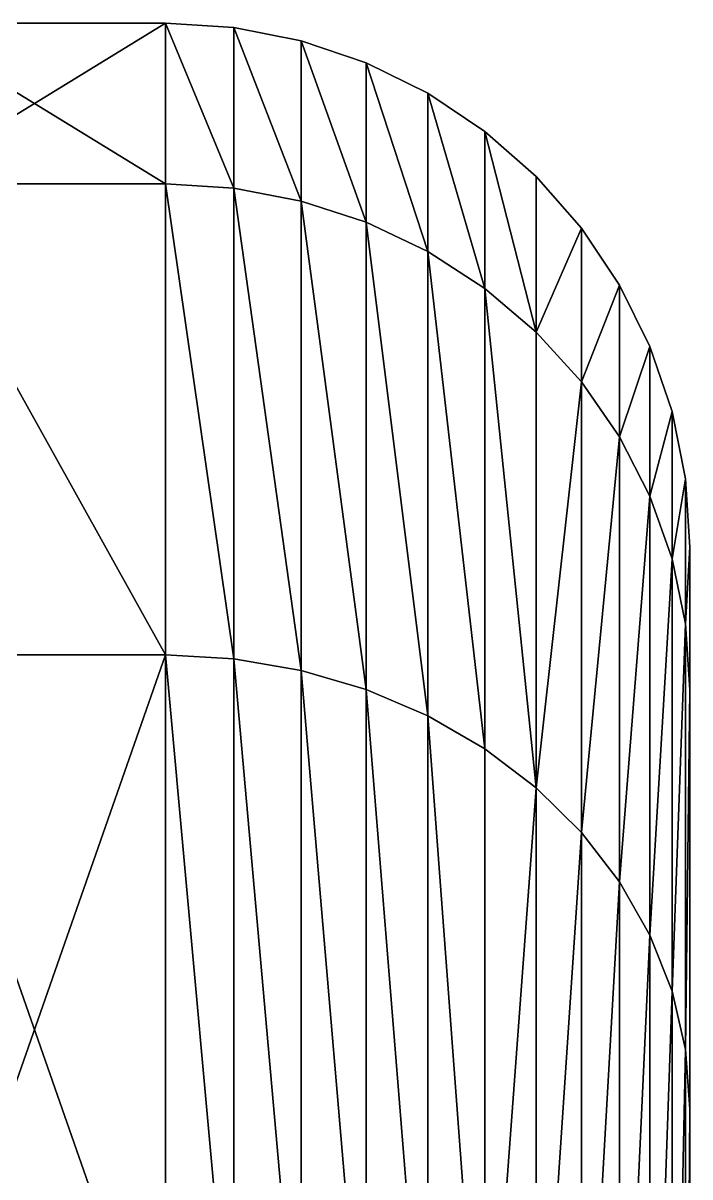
# Model space of a CAD drawing. Header units: millimetres. Extents: x 779 to 931, y 271 to 417.
# Drawn here: x 872.602 to 873.873, y 367.267 to 369.469 of the extents above; entities that cross this region are included whole.
import ezdxf

# ---------------------------------------------------------------- set-up
doc = ezdxf.new("R2010")
doc.units = ezdxf.units.MM

msp = doc.modelspace()

# ---------------------------------------------------------------- linework, layer by layer
at = {"extrusion": (1, -1.22465e-16, -1.83697e-16)}
for p, q in [((872.3732, 369.4694, 13.8467), (872.8732, 369.4694, 13.8467)), ((873.0037, 369.4608, 13.8467), (872.8732, 369.4694, 13.8467)), ((872.8732, 369.4694, 13.8467), (872.8732, 369.1627, 16.176)), ((872.8732, 369.1627, 11.5173), (872.8732, 369.4694, 13.8467)), ((873.0037, 369.1544, 11.5195), (873.0037, 369.4608, 13.8467)), ((873.132, 369.4353, 13.8467), (873.0037, 369.4608, 13.8467)), ((873.0037, 369.4608, 13.8467), (873.0037, 369.1544, 16.1738)), ((873.132, 369.1298, 11.5261), (873.132, 369.4353, 13.8467)), ((873.2558, 369.3932, 13.8467), (873.132, 369.4353, 13.8467)), ((873.132, 369.4353, 13.8467), (873.132, 369.1298, 16.1672)), ((873.2558, 369.3932, 13.8467), (873.2558, 369.0892, 16.1563)), ((873.2558, 369.0892, 11.537), (873.2558, 369.3932, 13.8467)), ((873.3732, 369.3354, 13.8467), (873.2558, 369.3932, 13.8467)), ((873.3732, 369.3354, 13.8467), (873.3732, 369.0333, 16.1414)), ((873.3732, 369.0333, 11.552), (873.3732, 369.3354, 13.8467)), ((873.4819, 369.2627, 13.8467), (873.3732, 369.3354, 13.8467)), ((873.5803, 369.1765, 13.8467), (873.4819, 369.2627, 13.8467)), ((873.4819, 369.2627, 13.8467), (873.4819, 368.9631, 16.1226)), ((873.4819, 368.9631, 11.5708), (873.4819, 369.2627, 13.8467)), ((872.3732, 369.1627, 11.5173), (872.8732, 369.1627, 11.5173)), ((872.3732, 369.1627, 16.176), (872.8732, 369.1627, 16.176)), ((873.0037, 369.1544, 11.5195), (872.8732, 369.1627, 11.5173)), ((873.0037, 369.1544, 16.1738), (872.8732, 369.1627, 16.176)), ((872.8732, 369.1627, 16.176), (872.8732, 368.2636, 18.3467)), ((872.8732, 368.2636, 9.3467), (872.8732, 369.1627, 11.5173)), ((873.5803, 368.8798, 11.5931), (873.5803, 369.1765, 13.8467)), ((873.6665, 369.0781, 13.8467), (873.5803, 369.1765, 13.8467)), ((873.5803, 369.1765, 13.8467), (873.5803, 368.8798, 16.1002)), ((873.132, 369.1298, 11.5261), (873.0037, 369.1544, 11.5195)), ((873.132, 369.1298, 16.1672), (873.0037, 369.1544, 16.1738)), ((873.0037, 368.2562, 9.3509), (873.0037, 369.1544, 11.5195)), ((873.0037, 369.1544, 16.1738), (873.0037, 368.2562, 18.3424)), ((873.132, 368.2341, 9.3637), (873.132, 369.1298, 11.5261)), ((873.2558, 369.0892, 16.1563), (873.132, 369.1298, 16.1672)), ((873.2558, 369.0892, 11.537), (873.132, 369.1298, 11.5261)), ((873.132, 369.1298, 16.1672), (873.132, 368.2341, 18.3296)), ((873.3732, 369.0333, 16.1414), (873.2558, 369.0892, 16.1563)), ((873.2558, 369.0892, 16.1563), (873.2558, 368.1977, 18.3086)), ((873.2558, 368.1977, 9.3847), (873.2558, 369.0892, 11.537)), ((873.3732, 369.0333, 11.552), (873.2558, 369.0892, 11.537)), ((873.6665, 368.7848, 11.6186), (873.6665, 369.0781, 13.8467)), ((873.7392, 368.9694, 13.8467), (873.6665, 369.0781, 13.8467)), ((873.6665, 369.0781, 13.8467), (873.6665, 368.7848, 16.0748)), ((873.4819, 368.9631, 16.1226), (873.3732, 369.0333, 16.1414)), ((873.3732, 369.0333, 16.1414), (873.3732, 368.1476, 18.2797)), ((873.3732, 368.1476, 9.4137), (873.3732, 369.0333, 11.552)), ((873.4819, 368.9631, 11.5708), (873.3732, 369.0333, 11.552)), ((873.5803, 368.8798, 16.1002), (873.4819, 368.9631, 16.1226)), ((873.4819, 368.9631, 16.1226), (873.4819, 368.0846, 18.2433)), ((873.4819, 368.0846, 9.45), (873.4819, 368.9631, 11.5708)), ((873.5803, 368.8798, 11.5931), (873.4819, 368.9631, 11.5708)), ((873.7392, 368.6797, 11.6467), (873.7392, 368.9694, 13.8467)), ((873.797, 368.852, 13.8467), (873.7392, 368.9694, 13.8467)), ((873.7392, 368.9694, 13.8467), (873.7392, 368.6797, 16.0466)), ((873.6665, 368.7848, 11.6186), (873.5803, 368.8798, 11.5931)), ((873.6665, 368.7848, 16.0748), (873.5803, 368.8798, 16.1002)), ((873.5803, 368.8798, 16.1002), (873.5803, 368.0099, 18.2002)), ((873.5803, 368.0099, 9.4931), (873.5803, 368.8798, 11.5931)), ((873.797, 368.5664, 11.6771), (873.797, 368.852, 13.8467)), ((873.797, 368.852, 13.8467), (873.797, 368.5664, 16.0163)), ((873.8391, 368.7282, 13.8467), (873.797, 368.852, 13.8467)), ((873.6665, 367.9248, 9.5423), (873.6665, 368.7848, 11.6186)), ((873.7392, 368.6797, 11.6467), (873.6665, 368.7848, 11.6186)), ((873.7392, 368.6797, 16.0466), (873.6665, 368.7848, 16.0748)), ((873.6665, 368.7848, 16.0748), (873.6665, 367.9248, 18.151)), ((873.8391, 368.7282, 13.8467), (873.8391, 368.4468, 15.9842)), ((873.8391, 368.4468, 11.7091), (873.8391, 368.7282, 13.8467)), ((873.8646, 368.5999, 13.8467), (873.8391, 368.7282, 13.8467)), ((873.7392, 368.6797, 16.0466), (873.7392, 367.8306, 18.0967)), ((873.7392, 367.8306, 9.5967), (873.7392, 368.6797, 11.6467)), ((873.797, 368.5664, 11.6771), (873.7392, 368.6797, 11.6467)), ((873.797, 368.5664, 16.0163), (873.7392, 368.6797, 16.0466)), ((873.8646, 368.5999, 13.8467), (873.8646, 368.3228, 15.951)), ((873.8732, 368.4694, 13.8467), (873.8646, 368.5999, 13.8467)), ((873.8646, 368.3228, 11.7423), (873.8646, 368.5999, 13.8467)), ((873.797, 368.5664, 16.0163), (873.797, 367.729, 18.038)), ((873.8391, 368.4468, 15.9842), (873.797, 368.5664, 16.0163)), ((873.8391, 368.4468, 11.7091), (873.797, 368.5664, 11.6771)), ((873.797, 367.729, 9.6553), (873.797, 368.5664, 11.6771)), ((873.8732, 368.4694, 13.8467), (873.8732, 368.1968, 15.9172)), ((873.8732, 368.1968, 11.7761), (873.8732, 368.4694, 13.8467)), ((873.8391, 368.4468, 15.9842), (873.8391, 367.6217, 17.9761)), ((873.8646, 368.3228, 15.951), (873.8391, 368.4468, 15.9842)), ((873.8391, 367.6217, 9.7173), (873.8391, 368.4468, 11.7091)), ((873.8646, 368.3228, 11.7423), (873.8391, 368.4468, 11.7091)), ((873.8732, 368.1968, 15.9172), (873.8646, 368.3228, 15.951)), ((873.8646, 367.5106, 9.7814), (873.8646, 368.3228, 11.7423)), ((873.8646, 368.3228, 15.951), (873.8646, 367.5106, 17.9119)), ((873.8732, 368.1968, 11.7761), (873.8646, 368.3228, 11.7423)), ((872.3732, 368.2636, 18.3467), (872.8732, 368.2636, 18.3467)), ((872.3732, 368.2636, 9.3467), (872.8732, 368.2636, 9.3467)), ((873.0037, 368.2562, 9.3509), (872.8732, 368.2636, 9.3467)), ((873.0037, 368.2562, 18.3424), (872.8732, 368.2636, 18.3467)), ((872.8732, 366.8333, 7.4827), (872.8732, 368.2636, 9.3467)), ((872.8732, 368.2636, 18.3467), (872.8732, 366.8333, 20.2106)), ((873.0037, 366.8273, 7.4888), (873.0037, 368.2562, 9.3509)), ((873.132, 368.2341, 9.3637), (873.0037, 368.2562, 9.3509)), ((873.0037, 368.2562, 18.3424), (873.0037, 366.8273, 20.2046)), ((873.132, 368.2341, 18.3296), (873.0037, 368.2562, 18.3424)), ((873.2558, 368.1977, 18.3086), (873.132, 368.2341, 18.3296)), ((873.132, 366.8092, 7.5068), (873.132, 368.2341, 9.3637)), ((873.2558, 368.1977, 9.3847), (873.132, 368.2341, 9.3637)), ((873.132, 368.2341, 18.3296), (873.132, 366.8092, 20.1865)), ((873.3732, 368.1476, 9.4137), (873.2558, 368.1977, 9.3847)), ((873.3732, 368.1476, 18.2797), (873.2558, 368.1977, 18.3086)), ((873.2558, 366.7795, 7.5365), (873.2558, 368.1977, 9.3847)), ((873.2558, 368.1977, 18.3086), (873.2558, 366.7795, 20.1568)), ((873.8732, 368.1968, 15.9172), (873.8732, 367.3976, 17.8467)), ((873.8732, 367.3976, 9.8467), (873.8732, 368.1968, 11.7761)), ((873.3732, 366.7386, 7.5774), (873.3732, 368.1476, 9.4137)), ((873.3732, 368.1476, 18.2797), (873.3732, 366.7386, 20.1159)), ((873.4819, 368.0846, 18.2433), (873.3732, 368.1476, 18.2797)), ((873.4819, 368.0846, 9.45), (873.3732, 368.1476, 9.4137)), ((873.4819, 368.0846, 18.2433), (873.4819, 366.6872, 20.0645)), ((873.5803, 368.0099, 9.4931), (873.4819, 368.0846, 9.45)), ((873.5803, 368.0099, 18.2002), (873.4819, 368.0846, 18.2433)), ((873.4819, 366.6872, 7.6288), (873.4819, 368.0846, 9.45)), ((873.5803, 368.0099, 18.2002), (873.5803, 366.6262, 20.0035)), ((873.5803, 366.6262, 7.6898), (873.5803, 368.0099, 9.4931)), ((873.6665, 367.9248, 9.5423), (873.5803, 368.0099, 9.4931)), ((873.6665, 367.9248, 18.151), (873.5803, 368.0099, 18.2002)), ((873.7392, 367.8306, 18.0967), (873.6665, 367.9248, 18.151)), ((873.6665, 367.9248, 18.151), (873.6665, 366.5567, 19.934)), ((873.6665, 366.5567, 7.7594), (873.6665, 367.9248, 9.5423)), ((873.7392, 367.8306, 9.5967), (873.6665, 367.9248, 9.5423)), ((873.797, 367.729, 9.6553), (873.7392, 367.8306, 9.5967)), ((873.797, 367.729, 18.038), (873.7392, 367.8306, 18.0967)), ((873.7392, 367.8306, 18.0967), (873.7392, 366.4798, 19.8571)), ((873.7392, 366.4798, 7.8363), (873.7392, 367.8306, 9.5967)), ((873.797, 366.3968, 7.9192), (873.797, 367.729, 9.6553)), ((873.8391, 367.6217, 17.9761), (873.797, 367.729, 18.038)), ((873.8391, 367.6217, 9.7173), (873.797, 367.729, 9.6553)), ((873.797, 367.729, 18.038), (873.797, 366.3968, 19.7741)), ((873.8391, 366.3092, 8.0068), (873.8391, 367.6217, 9.7173)), ((873.8391, 367.6217, 17.9761), (873.8391, 366.3092, 19.6865)), ((873.8646, 367.5106, 9.7814), (873.8391, 367.6217, 9.7173)), ((873.8646, 367.5106, 17.9119), (873.8391, 367.6217, 17.9761)), ((873.8646, 366.2185, 8.0975), (873.8646, 367.5106, 9.7814)), ((873.8646, 367.5106, 17.9119), (873.8646, 366.2185, 19.5958)), ((873.8732, 367.3976, 9.8467), (873.8646, 367.5106, 9.7814)), ((873.8732, 367.3976, 17.8467), (873.8646, 367.5106, 17.9119)), ((873.8732, 367.4607, 13.8467), (873.8732, 367.2225, 15.6562)), ((873.8732, 367.2225, 12.0372), (873.8732, 367.4607, 13.8467)), ((873.8732, 367.3976, 17.8467), (873.8732, 366.1262, 19.5035)), ((873.8732, 366.1262, 8.1898), (873.8732, 367.3976, 9.8467))]:
    msp.add_line(p, q, dxfattribs=at)

# ---------------------------------------------------------------- meshes
at = {"color": 160, "true_color": 0x3232ff}
mesh = msp.add_polyface(dxfattribs=at)
corners = [(872.8732, 369.1627, 11.5173), (872.3732, 369.4694, 13.8467), (872.8732, 369.4694, 13.8467), (872.3732, 369.1627, 11.5173)]
mesh.append_faces([[corners[k] for k in face] for face in [(0, 1, 2), (1, 0, 3)]], dxfattribs={"vtx0": -1, "color": 160})
mesh = msp.add_polyface(dxfattribs=at)
corners = [(872.8732, 369.4694, 13.8467), (872.3732, 369.1627, 16.176), (872.8732, 369.1627, 16.176), (872.3732, 369.4694, 13.8467)]
mesh.append_faces([[corners[k] for k in face] for face in [(0, 1, 2), (1, 0, 3)]], dxfattribs={"vtx0": -1, "color": 160})
mesh = msp.add_polyface(dxfattribs=at)
corners = [(873.0037, 369.1544, 11.5195), (872.8732, 369.4694, 13.8467), (873.0037, 369.4608, 13.8467), (872.8732, 369.1627, 11.5173)]
mesh.append_faces([[corners[k] for k in face] for face in [(0, 1, 2), (1, 0, 3)]], dxfattribs={"vtx0": -1, "color": 160})
mesh = msp.add_polyface(dxfattribs=at)
corners = [(873.0037, 369.1544, 16.1738), (872.8732, 369.4694, 13.8467), (872.8732, 369.1627, 16.176), (873.0037, 369.4608, 13.8467)]
mesh.append_faces([[corners[k] for k in face] for face in [(0, 1, 2), (1, 0, 3)]], dxfattribs={"vtx0": -1, "color": 160})
mesh = msp.add_polyface(dxfattribs=at)
corners = [(873.132, 369.1298, 11.5261), (873.0037, 369.4608, 13.8467), (873.132, 369.4353, 13.8467), (873.0037, 369.1544, 11.5195)]
mesh.append_faces([[corners[k] for k in face] for face in [(0, 1, 2), (1, 0, 3)]], dxfattribs={"vtx0": -1, "color": 160})
mesh = msp.add_polyface(dxfattribs=at)
corners = [(873.132, 369.1298, 16.1672), (873.0037, 369.4608, 13.8467), (873.0037, 369.1544, 16.1738), (873.132, 369.4353, 13.8467)]
mesh.append_faces([[corners[k] for k in face] for face in [(0, 1, 2), (1, 0, 3)]], dxfattribs={"vtx0": -1, "color": 160})
mesh = msp.add_polyface(dxfattribs=at)
corners = [(873.2558, 369.0892, 16.1563), (873.132, 369.4353, 13.8467), (873.132, 369.1298, 16.1672), (873.2558, 369.3932, 13.8467)]
mesh.append_faces([[corners[k] for k in face] for face in [(0, 1, 2), (1, 0, 3)]], dxfattribs={"vtx0": -1, "color": 160})
mesh = msp.add_polyface(dxfattribs=at)
corners = [(873.2558, 369.0892, 11.537), (873.132, 369.4353, 13.8467), (873.2558, 369.3932, 13.8467), (873.132, 369.1298, 11.5261)]
mesh.append_faces([[corners[k] for k in face] for face in [(0, 1, 2), (1, 0, 3)]], dxfattribs={"vtx0": -1, "color": 160})
mesh = msp.add_polyface(dxfattribs=at)
corners = [(873.3732, 369.0333, 16.1414), (873.2558, 369.3932, 13.8467), (873.2558, 369.0892, 16.1563), (873.3732, 369.3354, 13.8467)]
mesh.append_faces([[corners[k] for k in face] for face in [(0, 1, 2), (1, 0, 3)]], dxfattribs={"vtx0": -1, "color": 160})
mesh = msp.add_polyface(dxfattribs=at)
corners = [(873.3732, 369.0333, 11.552), (873.2558, 369.3932, 13.8467), (873.3732, 369.3354, 13.8467), (873.2558, 369.0892, 11.537)]
mesh.append_faces([[corners[k] for k in face] for face in [(0, 1, 2), (1, 0, 3)]], dxfattribs={"vtx0": -1, "color": 160})
mesh = msp.add_polyface(dxfattribs=at)
corners = [(873.4819, 368.9631, 11.5708), (873.3732, 369.3354, 13.8467), (873.4819, 369.2627, 13.8467), (873.3732, 369.0333, 11.552)]
mesh.append_faces([[corners[k] for k in face] for face in [(0, 1, 2), (1, 0, 3)]], dxfattribs={"vtx0": -1, "color": 160})
mesh = msp.add_polyface(dxfattribs=at)
corners = [(873.4819, 368.9631, 16.1226), (873.3732, 369.3354, 13.8467), (873.3732, 369.0333, 16.1414), (873.4819, 369.2627, 13.8467)]
mesh.append_faces([[corners[k] for k in face] for face in [(0, 1, 2), (1, 0, 3)]], dxfattribs={"vtx0": -1, "color": 160})
mesh = msp.add_polyface(dxfattribs=at)
corners = [(873.5803, 368.8798, 11.5931), (873.4819, 369.2627, 13.8467), (873.5803, 369.1765, 13.8467), (873.4819, 368.9631, 11.5708)]
mesh.append_faces([[corners[k] for k in face] for face in [(0, 1, 2), (1, 0, 3)]], dxfattribs={"vtx0": -1, "color": 160})
mesh = msp.add_polyface(dxfattribs=at)
corners = [(873.5803, 368.8798, 16.1002), (873.4819, 369.2627, 13.8467), (873.4819, 368.9631, 16.1226), (873.5803, 369.1765, 13.8467)]
mesh.append_faces([[corners[k] for k in face] for face in [(0, 1, 2), (1, 0, 3)]], dxfattribs={"vtx0": -1, "color": 160})
mesh = msp.add_polyface(dxfattribs=at)
corners = [(872.8732, 368.2636, 18.3467), (872.3732, 369.1627, 16.176), (872.3732, 368.2636, 18.3467), (872.8732, 369.1627, 16.176)]
mesh.append_faces([[corners[k] for k in face] for face in [(0, 1, 2), (1, 0, 3)]], dxfattribs={"vtx0": -1, "color": 160})
mesh = msp.add_polyface(dxfattribs=at)
corners = [(872.8732, 368.2636, 9.3467), (872.3732, 369.1627, 11.5173), (872.8732, 369.1627, 11.5173), (872.3732, 368.2636, 9.3467)]
mesh.append_faces([[corners[k] for k in face] for face in [(0, 1, 2), (1, 0, 3)]], dxfattribs={"vtx0": -1, "color": 160})
mesh = msp.add_polyface(dxfattribs=at)
corners = [(873.0037, 368.2562, 9.3509), (872.8732, 369.1627, 11.5173), (873.0037, 369.1544, 11.5195), (872.8732, 368.2636, 9.3467)]
mesh.append_faces([[corners[k] for k in face] for face in [(0, 1, 2), (1, 0, 3)]], dxfattribs={"vtx0": -1, "color": 160})
mesh = msp.add_polyface(dxfattribs=at)
corners = [(873.0037, 368.2562, 18.3424), (872.8732, 369.1627, 16.176), (872.8732, 368.2636, 18.3467), (873.0037, 369.1544, 16.1738)]
mesh.append_faces([[corners[k] for k in face] for face in [(0, 1, 2), (1, 0, 3)]], dxfattribs={"vtx0": -1, "color": 160})
mesh = msp.add_polyface(dxfattribs=at)
corners = [(873.6665, 369.0781, 13.8467), (873.5803, 368.8798, 11.5931), (873.5803, 369.1765, 13.8467), (873.6665, 368.7848, 11.6186)]
mesh.append_faces([[corners[k] for k in face] for face in [(0, 1, 2), (1, 0, 3)]], dxfattribs={"vtx0": -1, "color": 160})
mesh = msp.add_polyface(dxfattribs=at)
corners = [(873.5803, 368.8798, 16.1002), (873.6665, 369.0781, 13.8467), (873.5803, 369.1765, 13.8467), (873.6665, 368.7848, 16.0748)]
mesh.append_faces([[corners[k] for k in face] for face in [(0, 1, 2), (1, 0, 3)]], dxfattribs={"vtx0": -1, "color": 160})
mesh = msp.add_polyface(dxfattribs=at)
corners = [(873.132, 368.2341, 9.3637), (873.0037, 369.1544, 11.5195), (873.132, 369.1298, 11.5261), (873.0037, 368.2562, 9.3509)]
mesh.append_faces([[corners[k] for k in face] for face in [(0, 1, 2), (1, 0, 3)]], dxfattribs={"vtx0": -1, "color": 160})
mesh = msp.add_polyface(dxfattribs=at)
corners = [(873.132, 368.2341, 18.3296), (873.0037, 369.1544, 16.1738), (873.0037, 368.2562, 18.3424), (873.132, 369.1298, 16.1672)]
mesh.append_faces([[corners[k] for k in face] for face in [(0, 1, 2), (1, 0, 3)]], dxfattribs={"vtx0": -1, "color": 160})
mesh = msp.add_polyface(dxfattribs=at)
corners = [(873.2558, 368.1977, 9.3847), (873.132, 369.1298, 11.5261), (873.2558, 369.0892, 11.537), (873.132, 368.2341, 9.3637)]
mesh.append_faces([[corners[k] for k in face] for face in [(0, 1, 2), (1, 0, 3)]], dxfattribs={"vtx0": -1, "color": 160})
mesh = msp.add_polyface(dxfattribs=at)
corners = [(873.2558, 368.1977, 18.3086), (873.132, 369.1298, 16.1672), (873.132, 368.2341, 18.3296), (873.2558, 369.0892, 16.1563)]
mesh.append_faces([[corners[k] for k in face] for face in [(0, 1, 2), (1, 0, 3)]], dxfattribs={"vtx0": -1, "color": 160})
mesh = msp.add_polyface(dxfattribs=at)
corners = [(873.3732, 368.1476, 18.2797), (873.2558, 369.0892, 16.1563), (873.2558, 368.1977, 18.3086), (873.3732, 369.0333, 16.1414)]
mesh.append_faces([[corners[k] for k in face] for face in [(0, 1, 2), (1, 0, 3)]], dxfattribs={"vtx0": -1, "color": 160})
mesh = msp.add_polyface(dxfattribs=at)
corners = [(873.3732, 368.1476, 9.4137), (873.2558, 369.0892, 11.537), (873.3732, 369.0333, 11.552), (873.2558, 368.1977, 9.3847)]
mesh.append_faces([[corners[k] for k in face] for face in [(0, 1, 2), (1, 0, 3)]], dxfattribs={"vtx0": -1, "color": 160})
mesh = msp.add_polyface(dxfattribs=at)
corners = [(873.7392, 368.9694, 13.8467), (873.6665, 368.7848, 11.6186), (873.6665, 369.0781, 13.8467), (873.7392, 368.6797, 11.6467)]
mesh.append_faces([[corners[k] for k in face] for face in [(0, 1, 2), (1, 0, 3)]], dxfattribs={"vtx0": -1, "color": 160})
mesh = msp.add_polyface(dxfattribs=at)
corners = [(873.6665, 368.7848, 16.0748), (873.7392, 368.9694, 13.8467), (873.6665, 369.0781, 13.8467), (873.7392, 368.6797, 16.0466)]
mesh.append_faces([[corners[k] for k in face] for face in [(0, 1, 2), (1, 0, 3)]], dxfattribs={"vtx0": -1, "color": 160})
mesh = msp.add_polyface(dxfattribs=at)
corners = [(873.4819, 368.0846, 18.2433), (873.3732, 369.0333, 16.1414), (873.3732, 368.1476, 18.2797), (873.4819, 368.9631, 16.1226)]
mesh.append_faces([[corners[k] for k in face] for face in [(0, 1, 2), (1, 0, 3)]], dxfattribs={"vtx0": -1, "color": 160})
mesh = msp.add_polyface(dxfattribs=at)
corners = [(873.4819, 368.0846, 9.45), (873.3732, 369.0333, 11.552), (873.4819, 368.9631, 11.5708), (873.3732, 368.1476, 9.4137)]
mesh.append_faces([[corners[k] for k in face] for face in [(0, 1, 2), (1, 0, 3)]], dxfattribs={"vtx0": -1, "color": 160})
mesh = msp.add_polyface(dxfattribs=at)
corners = [(873.5803, 368.0099, 18.2002), (873.4819, 368.9631, 16.1226), (873.4819, 368.0846, 18.2433), (873.5803, 368.8798, 16.1002)]
mesh.append_faces([[corners[k] for k in face] for face in [(0, 1, 2), (1, 0, 3)]], dxfattribs={"vtx0": -1, "color": 160})
mesh = msp.add_polyface(dxfattribs=at)
corners = [(873.5803, 368.0099, 9.4931), (873.4819, 368.9631, 11.5708), (873.5803, 368.8798, 11.5931), (873.4819, 368.0846, 9.45)]
mesh.append_faces([[corners[k] for k in face] for face in [(0, 1, 2), (1, 0, 3)]], dxfattribs={"vtx0": -1, "color": 160})
mesh = msp.add_polyface(dxfattribs=at)
corners = [(873.7392, 368.6797, 16.0466), (873.797, 368.852, 13.8467), (873.7392, 368.9694, 13.8467), (873.797, 368.5664, 16.0163)]
mesh.append_faces([[corners[k] for k in face] for face in [(0, 1, 2), (1, 0, 3)]], dxfattribs={"vtx0": -1, "color": 160})
mesh = msp.add_polyface(dxfattribs=at)
corners = [(873.797, 368.852, 13.8467), (873.7392, 368.6797, 11.6467), (873.7392, 368.9694, 13.8467), (873.797, 368.5664, 11.6771)]
mesh.append_faces([[corners[k] for k in face] for face in [(0, 1, 2), (1, 0, 3)]], dxfattribs={"vtx0": -1, "color": 160})
mesh = msp.add_polyface(dxfattribs=at)
corners = [(873.6665, 368.7848, 11.6186), (873.5803, 368.0099, 9.4931), (873.5803, 368.8798, 11.5931), (873.6665, 367.9248, 9.5423)]
mesh.append_faces([[corners[k] for k in face] for face in [(0, 1, 2), (1, 0, 3)]], dxfattribs={"vtx0": -1, "color": 160})
mesh = msp.add_polyface(dxfattribs=at)
corners = [(873.5803, 368.0099, 18.2002), (873.6665, 368.7848, 16.0748), (873.5803, 368.8798, 16.1002), (873.6665, 367.9248, 18.151)]
mesh.append_faces([[corners[k] for k in face] for face in [(0, 1, 2), (1, 0, 3)]], dxfattribs={"vtx0": -1, "color": 160})
mesh = msp.add_polyface(dxfattribs=at)
corners = [(873.797, 368.5664, 16.0163), (873.8391, 368.7282, 13.8467), (873.797, 368.852, 13.8467), (873.8391, 368.4468, 15.9842)]
mesh.append_faces([[corners[k] for k in face] for face in [(0, 1, 2), (1, 0, 3)]], dxfattribs={"vtx0": -1, "color": 160})
mesh = msp.add_polyface(dxfattribs=at)
corners = [(873.8391, 368.7282, 13.8467), (873.797, 368.5664, 11.6771), (873.797, 368.852, 13.8467), (873.8391, 368.4468, 11.7091)]
mesh.append_faces([[corners[k] for k in face] for face in [(0, 1, 2), (1, 0, 3)]], dxfattribs={"vtx0": -1, "color": 160})
mesh = msp.add_polyface(dxfattribs=at)
corners = [(873.6665, 367.9248, 18.151), (873.7392, 368.6797, 16.0466), (873.6665, 368.7848, 16.0748), (873.7392, 367.8306, 18.0967)]
mesh.append_faces([[corners[k] for k in face] for face in [(0, 1, 2), (1, 0, 3)]], dxfattribs={"vtx0": -1, "color": 160})
mesh = msp.add_polyface(dxfattribs=at)
corners = [(873.7392, 368.6797, 11.6467), (873.6665, 367.9248, 9.5423), (873.6665, 368.7848, 11.6186), (873.7392, 367.8306, 9.5967)]
mesh.append_faces([[corners[k] for k in face] for face in [(0, 1, 2), (1, 0, 3)]], dxfattribs={"vtx0": -1, "color": 160})
mesh = msp.add_polyface(dxfattribs=at)
corners = [(873.8391, 368.4468, 15.9842), (873.8646, 368.5999, 13.8467), (873.8391, 368.7282, 13.8467), (873.8646, 368.3228, 15.951)]
mesh.append_faces([[corners[k] for k in face] for face in [(0, 1, 2), (1, 0, 3)]], dxfattribs={"vtx0": -1, "color": 160})
mesh = msp.add_polyface(dxfattribs=at)
corners = [(873.8646, 368.5999, 13.8467), (873.8391, 368.4468, 11.7091), (873.8391, 368.7282, 13.8467), (873.8646, 368.3228, 11.7423)]
mesh.append_faces([[corners[k] for k in face] for face in [(0, 1, 2), (1, 0, 3)]], dxfattribs={"vtx0": -1, "color": 160})
mesh = msp.add_polyface(dxfattribs=at)
corners = [(873.797, 368.5664, 11.6771), (873.7392, 367.8306, 9.5967), (873.7392, 368.6797, 11.6467), (873.797, 367.729, 9.6553)]
mesh.append_faces([[corners[k] for k in face] for face in [(0, 1, 2), (1, 0, 3)]], dxfattribs={"vtx0": -1, "color": 160})
mesh = msp.add_polyface(dxfattribs=at)
corners = [(873.7392, 367.8306, 18.0967), (873.797, 368.5664, 16.0163), (873.7392, 368.6797, 16.0466), (873.797, 367.729, 18.038)]
mesh.append_faces([[corners[k] for k in face] for face in [(0, 1, 2), (1, 0, 3)]], dxfattribs={"vtx0": -1, "color": 160})
mesh = msp.add_polyface(dxfattribs=at)
corners = [(873.8646, 368.3228, 15.951), (873.8732, 368.4694, 13.8467), (873.8646, 368.5999, 13.8467), (873.8732, 368.1968, 15.9172)]
mesh.append_faces([[corners[k] for k in face] for face in [(0, 1, 2), (1, 0, 3)]], dxfattribs={"vtx0": -1, "color": 160})
mesh = msp.add_polyface(dxfattribs=at)
corners = [(873.8732, 368.4694, 13.8467), (873.8646, 368.3228, 11.7423), (873.8646, 368.5999, 13.8467), (873.8732, 368.1968, 11.7761)]
mesh.append_faces([[corners[k] for k in face] for face in [(0, 1, 2), (1, 0, 3)]], dxfattribs={"vtx0": -1, "color": 160})
mesh = msp.add_polyface(dxfattribs=at)
corners = [(873.797, 367.729, 18.038), (873.8391, 368.4468, 15.9842), (873.797, 368.5664, 16.0163), (873.8391, 367.6217, 17.9761)]
mesh.append_faces([[corners[k] for k in face] for face in [(0, 1, 2), (1, 0, 3)]], dxfattribs={"vtx0": -1, "color": 160})
mesh = msp.add_polyface(dxfattribs=at)
corners = [(873.8391, 368.4468, 11.7091), (873.797, 367.729, 9.6553), (873.797, 368.5664, 11.6771), (873.8391, 367.6217, 9.7173)]
mesh.append_faces([[corners[k] for k in face] for face in [(0, 1, 2), (1, 0, 3)]], dxfattribs={"vtx0": -1, "color": 160})
mesh = msp.add_polyface(dxfattribs=at)
corners = [(873.8732, 368.1968, 15.9172), (873.8732, 368.1968, 11.7761), (873.8732, 368.4694, 13.8467), (873.8732, 367.3976, 17.8467), (873.8732, 367.4607, 13.8467), (873.8732, 367.2225, 15.6562), (873.8732, 366.1262, 19.5035), (873.8732, 366.5241, 17.3424), (873.8732, 365.413, 18.7903), (873.8732, 364.4694, 20.7749), (873.8732, 363.965, 19.9014), (873.8732, 362.5399, 21.5741), (873.8732, 362.2789, 20.5998), (873.8732, 360.4694, 21.8467), (873.8732, 360.4694, 20.838), (873.8732, 358.3988, 21.5741), (873.8732, 358.6599, 20.5998), (873.8732, 356.9737, 19.9014), (873.8732, 356.4694, 20.7749), (873.8732, 355.5257, 18.7903), (873.8732, 354.8125, 19.5035), (873.8732, 354.4147, 17.3424), (873.8732, 353.5412, 17.8467), (873.8732, 353.7162, 15.6562), (873.8732, 353.478, 13.8467), (873.8732, 352.742, 15.9172), (873.8732, 367.3976, 9.8467), (873.8732, 367.2225, 12.0372), (873.8732, 366.1262, 8.1898), (873.8732, 366.5241, 10.351), (873.8732, 365.413, 8.903), (873.8732, 364.4694, 6.9185), (873.8732, 363.965, 7.792), (873.8732, 362.5399, 6.1193), (873.8732, 362.2789, 7.0935), (873.8732, 360.4694, 5.8467), (873.8732, 360.4694, 6.8553), (873.8732, 358.6599, 7.0935), (873.8732, 358.3988, 6.1193), (873.8732, 356.9737, 7.792), (873.8732, 356.4694, 6.9185), (873.8732, 355.5257, 8.903), (873.8732, 354.8125, 8.1898), (873.8732, 354.4147, 10.351), (873.8732, 353.5412, 9.8467), (873.8732, 353.7162, 12.0372), (873.8732, 352.742, 11.7761), (873.8732, 352.4694, 13.8467)]
mesh.append_faces([[corners[k] for k in face] for face in [(0, 1, 2), (46, 25, 47)]], dxfattribs={"vtx0": -1, "color": 160})
mesh.append_faces([[corners[k] for k in face] for face in [(4, 3, 5), (5, 6, 7), (7, 6, 8), (8, 9, 10), (10, 11, 12), (12, 13, 14), (14, 15, 16), (16, 15, 17), (17, 18, 19), (19, 20, 21), (21, 22, 23), (23, 22, 24), (26, 27, 28), (28, 30, 31), (31, 32, 33), (33, 34, 35), (35, 37, 38), (38, 39, 40), (40, 41, 42), (42, 43, 44), (44, 24, 46)]], dxfattribs={"vtx0": -1, "vtx1": -1, "color": 160})
mesh.append_faces([[corners[k] for k in face] for face in [(1, 3, 4), (46, 24, 25)]], dxfattribs={"vtx0": -1, "vtx1": -1, "vtx2": -1, "color": 160})
mesh.append_faces([[corners[k] for k in face] for face in [(1, 0, 3), (5, 3, 6), (8, 6, 9), (10, 9, 11), (12, 11, 13), (14, 13, 15), (17, 15, 18), (19, 18, 20), (21, 20, 22), (24, 22, 25), (4, 26, 1), (26, 4, 27), (28, 27, 29), (28, 29, 30), (31, 30, 32), (33, 32, 34), (35, 34, 36), (35, 36, 37), (38, 37, 39), (40, 39, 41), (42, 41, 43), (44, 43, 45), (44, 45, 24)]], dxfattribs={"vtx0": -1, "vtx2": -1, "color": 160})
mesh = msp.add_polyface(dxfattribs=at)
corners = [(873.8391, 367.6217, 17.9761), (873.8646, 368.3228, 15.951), (873.8391, 368.4468, 15.9842), (873.8646, 367.5106, 17.9119)]
mesh.append_faces([[corners[k] for k in face] for face in [(0, 1, 2), (1, 0, 3)]], dxfattribs={"vtx0": -1, "color": 160})
mesh = msp.add_polyface(dxfattribs=at)
corners = [(873.8646, 368.3228, 11.7423), (873.8391, 367.6217, 9.7173), (873.8391, 368.4468, 11.7091), (873.8646, 367.5106, 9.7814)]
mesh.append_faces([[corners[k] for k in face] for face in [(0, 1, 2), (1, 0, 3)]], dxfattribs={"vtx0": -1, "color": 160})
mesh = msp.add_polyface(dxfattribs=at)
corners = [(873.8646, 367.5106, 17.9119), (873.8732, 368.1968, 15.9172), (873.8646, 368.3228, 15.951), (873.8732, 367.3976, 17.8467)]
mesh.append_faces([[corners[k] for k in face] for face in [(0, 1, 2), (1, 0, 3)]], dxfattribs={"vtx0": -1, "color": 160})
mesh = msp.add_polyface(dxfattribs=at)
corners = [(873.8732, 368.1968, 11.7761), (873.8646, 367.5106, 9.7814), (873.8646, 368.3228, 11.7423), (873.8732, 367.3976, 9.8467)]
mesh.append_faces([[corners[k] for k in face] for face in [(0, 1, 2), (1, 0, 3)]], dxfattribs={"vtx0": -1, "color": 160})
mesh = msp.add_polyface(dxfattribs=at)
corners = [(872.8732, 366.8333, 7.4827), (872.3732, 368.2636, 9.3467), (872.8732, 368.2636, 9.3467), (872.3732, 366.8333, 7.4827)]
mesh.append_faces([[corners[k] for k in face] for face in [(0, 1, 2), (1, 0, 3)]], dxfattribs={"vtx0": -1, "color": 160})
mesh = msp.add_polyface(dxfattribs=at)
corners = [(872.8732, 368.2636, 18.3467), (872.3732, 366.8333, 20.2106), (872.8732, 366.8333, 20.2106), (872.3732, 368.2636, 18.3467)]
mesh.append_faces([[corners[k] for k in face] for face in [(0, 1, 2), (1, 0, 3)]], dxfattribs={"vtx0": -1, "color": 160})
mesh = msp.add_polyface(dxfattribs=at)
corners = [(873.0037, 366.8273, 7.4888), (872.8732, 368.2636, 9.3467), (873.0037, 368.2562, 9.3509), (872.8732, 366.8333, 7.4827)]
mesh.append_faces([[corners[k] for k in face] for face in [(0, 1, 2), (1, 0, 3)]], dxfattribs={"vtx0": -1, "color": 160})
mesh = msp.add_polyface(dxfattribs=at)
corners = [(873.0037, 366.8273, 20.2046), (872.8732, 368.2636, 18.3467), (872.8732, 366.8333, 20.2106), (873.0037, 368.2562, 18.3424)]
mesh.append_faces([[corners[k] for k in face] for face in [(0, 1, 2), (1, 0, 3)]], dxfattribs={"vtx0": -1, "color": 160})
mesh = msp.add_polyface(dxfattribs=at)
corners = [(873.132, 366.8092, 7.5068), (873.0037, 368.2562, 9.3509), (873.132, 368.2341, 9.3637), (873.0037, 366.8273, 7.4888)]
mesh.append_faces([[corners[k] for k in face] for face in [(0, 1, 2), (1, 0, 3)]], dxfattribs={"vtx0": -1, "color": 160})
mesh = msp.add_polyface(dxfattribs=at)
corners = [(873.132, 366.8092, 20.1865), (873.0037, 368.2562, 18.3424), (873.0037, 366.8273, 20.2046), (873.132, 368.2341, 18.3296)]
mesh.append_faces([[corners[k] for k in face] for face in [(0, 1, 2), (1, 0, 3)]], dxfattribs={"vtx0": -1, "color": 160})
mesh = msp.add_polyface(dxfattribs=at)
corners = [(873.2558, 366.7795, 7.5365), (873.132, 368.2341, 9.3637), (873.2558, 368.1977, 9.3847), (873.132, 366.8092, 7.5068)]
mesh.append_faces([[corners[k] for k in face] for face in [(0, 1, 2), (1, 0, 3)]], dxfattribs={"vtx0": -1, "color": 160})
mesh = msp.add_polyface(dxfattribs=at)
corners = [(873.2558, 366.7795, 20.1568), (873.132, 368.2341, 18.3296), (873.132, 366.8092, 20.1865), (873.2558, 368.1977, 18.3086)]
mesh.append_faces([[corners[k] for k in face] for face in [(0, 1, 2), (1, 0, 3)]], dxfattribs={"vtx0": -1, "color": 160})
mesh = msp.add_polyface(dxfattribs=at)
corners = [(873.3732, 366.7386, 7.5774), (873.2558, 368.1977, 9.3847), (873.3732, 368.1476, 9.4137), (873.2558, 366.7795, 7.5365)]
mesh.append_faces([[corners[k] for k in face] for face in [(0, 1, 2), (1, 0, 3)]], dxfattribs={"vtx0": -1, "color": 160})
mesh = msp.add_polyface(dxfattribs=at)
corners = [(873.3732, 366.7386, 20.1159), (873.2558, 368.1977, 18.3086), (873.2558, 366.7795, 20.1568), (873.3732, 368.1476, 18.2797)]
mesh.append_faces([[corners[k] for k in face] for face in [(0, 1, 2), (1, 0, 3)]], dxfattribs={"vtx0": -1, "color": 160})
mesh = msp.add_polyface(dxfattribs=at)
corners = [(873.4819, 366.6872, 20.0645), (873.3732, 368.1476, 18.2797), (873.3732, 366.7386, 20.1159), (873.4819, 368.0846, 18.2433)]
mesh.append_faces([[corners[k] for k in face] for face in [(0, 1, 2), (1, 0, 3)]], dxfattribs={"vtx0": -1, "color": 160})
mesh = msp.add_polyface(dxfattribs=at)
corners = [(873.4819, 366.6872, 7.6288), (873.3732, 368.1476, 9.4137), (873.4819, 368.0846, 9.45), (873.3732, 366.7386, 7.5774)]
mesh.append_faces([[corners[k] for k in face] for face in [(0, 1, 2), (1, 0, 3)]], dxfattribs={"vtx0": -1, "color": 160})
mesh = msp.add_polyface(dxfattribs=at)
corners = [(873.4819, 366.6872, 20.0645), (873.5803, 368.0099, 18.2002), (873.4819, 368.0846, 18.2433), (873.5803, 366.6262, 20.0035)]
mesh.append_faces([[corners[k] for k in face] for face in [(0, 1, 2), (1, 0, 3)]], dxfattribs={"vtx0": -1, "color": 160})
mesh = msp.add_polyface(dxfattribs=at)
corners = [(873.5803, 368.0099, 9.4931), (873.4819, 366.6872, 7.6288), (873.4819, 368.0846, 9.45), (873.5803, 366.6262, 7.6898)]
mesh.append_faces([[corners[k] for k in face] for face in [(0, 1, 2), (1, 0, 3)]], dxfattribs={"vtx0": -1, "color": 160})
mesh = msp.add_polyface(dxfattribs=at)
corners = [(873.5803, 366.6262, 20.0035), (873.6665, 367.9248, 18.151), (873.5803, 368.0099, 18.2002), (873.6665, 366.5567, 19.934)]
mesh.append_faces([[corners[k] for k in face] for face in [(0, 1, 2), (1, 0, 3)]], dxfattribs={"vtx0": -1, "color": 160})
mesh = msp.add_polyface(dxfattribs=at)
corners = [(873.6665, 367.9248, 9.5423), (873.5803, 366.6262, 7.6898), (873.5803, 368.0099, 9.4931), (873.6665, 366.5567, 7.7594)]
mesh.append_faces([[corners[k] for k in face] for face in [(0, 1, 2), (1, 0, 3)]], dxfattribs={"vtx0": -1, "color": 160})
mesh = msp.add_polyface(dxfattribs=at)
corners = [(873.6665, 366.5567, 19.934), (873.7392, 367.8306, 18.0967), (873.6665, 367.9248, 18.151), (873.7392, 366.4798, 19.8571)]
mesh.append_faces([[corners[k] for k in face] for face in [(0, 1, 2), (1, 0, 3)]], dxfattribs={"vtx0": -1, "color": 160})
mesh = msp.add_polyface(dxfattribs=at)
corners = [(873.7392, 367.8306, 9.5967), (873.6665, 366.5567, 7.7594), (873.6665, 367.9248, 9.5423), (873.7392, 366.4798, 7.8363)]
mesh.append_faces([[corners[k] for k in face] for face in [(0, 1, 2), (1, 0, 3)]], dxfattribs={"vtx0": -1, "color": 160})
mesh = msp.add_polyface(dxfattribs=at)
corners = [(873.797, 367.729, 9.6553), (873.7392, 366.4798, 7.8363), (873.7392, 367.8306, 9.5967), (873.797, 366.3968, 7.9192)]
mesh.append_faces([[corners[k] for k in face] for face in [(0, 1, 2), (1, 0, 3)]], dxfattribs={"vtx0": -1, "color": 160})
mesh = msp.add_polyface(dxfattribs=at)
corners = [(873.7392, 366.4798, 19.8571), (873.797, 367.729, 18.038), (873.7392, 367.8306, 18.0967), (873.797, 366.3968, 19.7741)]
mesh.append_faces([[corners[k] for k in face] for face in [(0, 1, 2), (1, 0, 3)]], dxfattribs={"vtx0": -1, "color": 160})
mesh = msp.add_polyface(dxfattribs=at)
corners = [(873.8391, 367.6217, 9.7173), (873.797, 366.3968, 7.9192), (873.797, 367.729, 9.6553), (873.8391, 366.3092, 8.0068)]
mesh.append_faces([[corners[k] for k in face] for face in [(0, 1, 2), (1, 0, 3)]], dxfattribs={"vtx0": -1, "color": 160})
mesh = msp.add_polyface(dxfattribs=at)
corners = [(873.797, 366.3968, 19.7741), (873.8391, 367.6217, 17.9761), (873.797, 367.729, 18.038), (873.8391, 366.3092, 19.6865)]
mesh.append_faces([[corners[k] for k in face] for face in [(0, 1, 2), (1, 0, 3)]], dxfattribs={"vtx0": -1, "color": 160})
mesh = msp.add_polyface(dxfattribs=at)
corners = [(873.8646, 367.5106, 9.7814), (873.8391, 366.3092, 8.0068), (873.8391, 367.6217, 9.7173), (873.8646, 366.2185, 8.0975)]
mesh.append_faces([[corners[k] for k in face] for face in [(0, 1, 2), (1, 0, 3)]], dxfattribs={"vtx0": -1, "color": 160})
mesh = msp.add_polyface(dxfattribs=at)
corners = [(873.8391, 366.3092, 19.6865), (873.8646, 367.5106, 17.9119), (873.8391, 367.6217, 17.9761), (873.8646, 366.2185, 19.5958)]
mesh.append_faces([[corners[k] for k in face] for face in [(0, 1, 2), (1, 0, 3)]], dxfattribs={"vtx0": -1, "color": 160})
mesh = msp.add_polyface(dxfattribs=at)
corners = [(873.8732, 367.3976, 9.8467), (873.8646, 366.2185, 8.0975), (873.8646, 367.5106, 9.7814), (873.8732, 366.1262, 8.1898)]
mesh.append_faces([[corners[k] for k in face] for face in [(0, 1, 2), (1, 0, 3)]], dxfattribs={"vtx0": -1, "color": 160})
mesh = msp.add_polyface(dxfattribs=at)
corners = [(873.8646, 366.2185, 19.5958), (873.8732, 367.3976, 17.8467), (873.8646, 367.5106, 17.9119), (873.8732, 366.1262, 19.5035)]
mesh.append_faces([[corners[k] for k in face] for face in [(0, 1, 2), (1, 0, 3)]], dxfattribs={"vtx0": -1, "color": 160})
mesh = msp.add_polyface()
corners = [(873.8732, 367.2225, 15.6562), (873.8732, 367.2225, 12.0372), (873.8732, 367.4607, 13.8467), (873.8732, 366.5241, 17.3424), (873.8732, 366.5241, 10.351), (873.8732, 365.413, 18.7903), (873.8732, 365.413, 8.903), (873.8732, 364.9392, 13.8467), (873.8732, 364.7869, 15.0035), (873.8732, 363.965, 19.9014), (873.8732, 364.3403, 16.0816), (873.8732, 363.63, 17.0073), (873.8732, 362.2789, 20.5998), (873.8732, 362.7043, 17.7176), (873.8732, 361.6262, 18.1642), (873.8732, 360.4694, 20.838), (873.8732, 360.4694, 18.3165), (873.8732, 358.6599, 20.5998), (873.8732, 359.3125, 18.1642), (873.8732, 358.2345, 17.7176), (873.8732, 356.9737, 19.9014), (873.8732, 357.3087, 17.0073), (873.8732, 356.5984, 16.0816), (873.8732, 355.5257, 18.7903), (873.8732, 356.1519, 15.0035), (873.8732, 355.9996, 13.8467), (873.8732, 364.7869, 12.6898), (873.8732, 363.965, 7.792), (873.8732, 364.3403, 11.6118), (873.8732, 363.63, 10.686), (873.8732, 362.2789, 7.0935), (873.8732, 362.7043, 9.9757), (873.8732, 361.6262, 9.5292), (873.8732, 360.4694, 6.8553), (873.8732, 360.4694, 9.3769), (873.8732, 359.3125, 9.5292), (873.8732, 358.6599, 7.0935), (873.8732, 358.2345, 9.9757), (873.8732, 356.9737, 7.792), (873.8732, 357.3087, 10.686), (873.8732, 356.5984, 11.6118), (873.8732, 355.5257, 8.903), (873.8732, 356.1519, 12.6898), (873.8732, 354.4147, 17.3424), (873.8732, 354.4147, 10.351), (873.8732, 353.7162, 15.6562), (873.8732, 353.7162, 12.0372), (873.8732, 353.478, 13.8467)]
mesh.append_faces([[corners[k] for k in face] for face in [(0, 1, 2), (46, 45, 47)]], dxfattribs={"vtx0": -1})
mesh.append_faces([[corners[k] for k in face] for face in [(1, 3, 4), (4, 5, 6), (7, 5, 8), (8, 9, 10), (10, 9, 11), (11, 12, 13), (13, 12, 14), (14, 15, 16), (16, 17, 18), (18, 17, 19), (19, 20, 21), (21, 20, 22), (22, 23, 24), (24, 23, 25), (6, 26, 27), (26, 6, 7), (27, 29, 30), (30, 32, 33), (33, 35, 36), (36, 37, 38), (38, 40, 41), (41, 43, 44), (44, 45, 46)]], dxfattribs={"vtx0": -1, "vtx1": -1})
mesh.append_faces([[corners[k] for k in face] for face in [(6, 5, 7), (41, 25, 23)]], dxfattribs={"vtx0": -1, "vtx1": -1, "vtx2": -1})
mesh.append_faces([[corners[k] for k in face] for face in [(1, 0, 3), (4, 3, 5), (8, 5, 9), (11, 9, 12), (14, 12, 15), (16, 15, 17), (19, 17, 20), (22, 20, 23), (27, 26, 28), (27, 28, 29), (30, 29, 31), (30, 31, 32), (33, 32, 34), (33, 34, 35), (36, 35, 37), (38, 37, 39), (38, 39, 40), (41, 40, 42), (41, 42, 25), (41, 23, 43), (44, 43, 45)]], dxfattribs={"vtx0": -1, "vtx2": -1})

doc.saveas('drawing.dxf')
